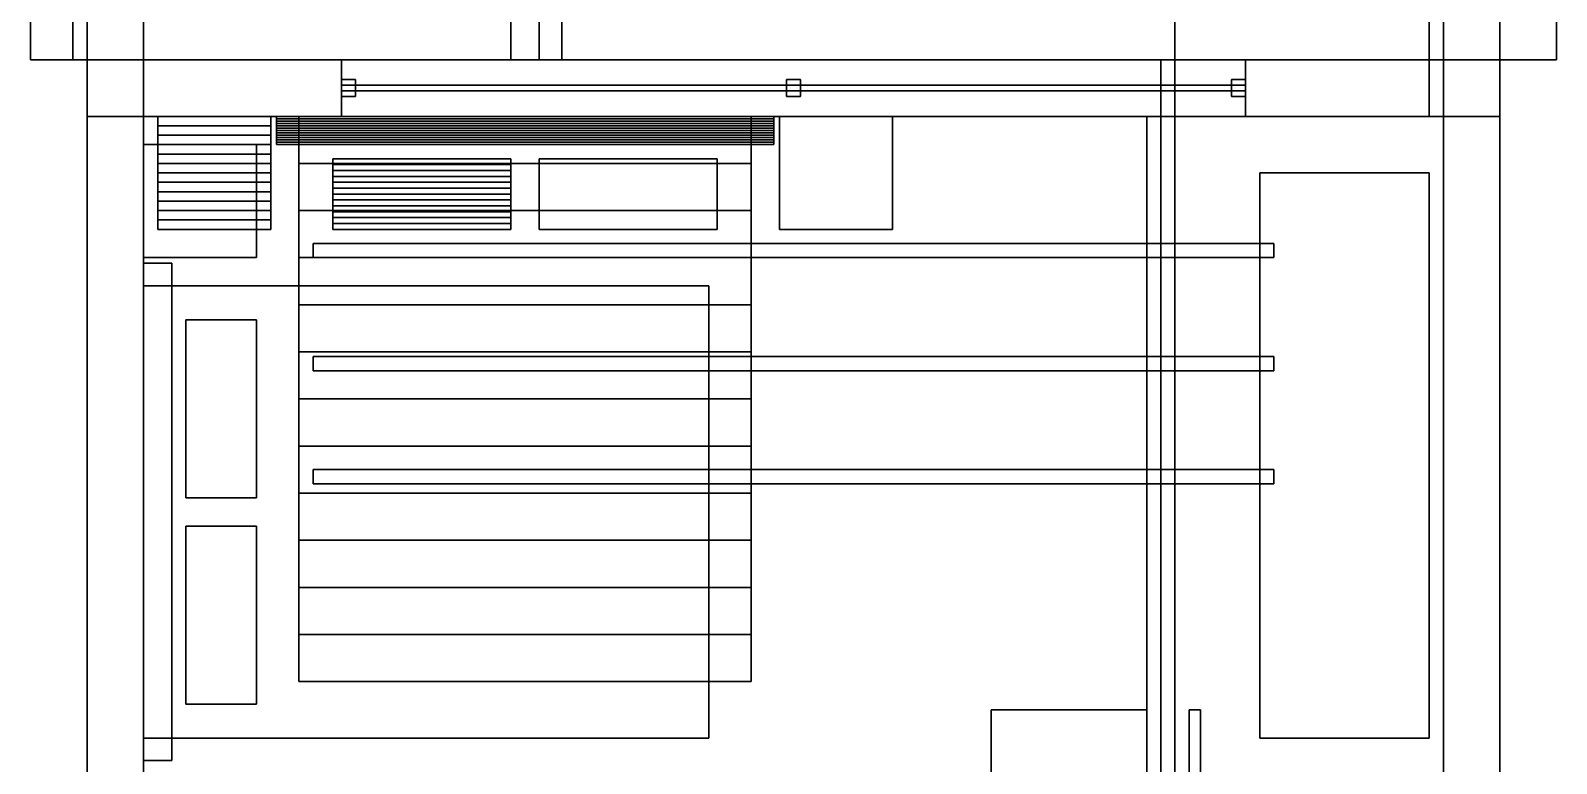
# Model space of a CAD drawing. Header units: millimetres. Extents: x -200 to 5200, y -250 to 30000.
# Drawn here: x -200 to 5200, y 23510 to 26104 of the extents above; entities that cross this region are included whole.
import ezdxf

# ---------------------------------------------------------------- set-up
doc = ezdxf.new("R2010")
doc.units = ezdxf.units.MM
for name, color, linetype in [('DOOR', 34, 'CONTINUOUS'), ('FLOOR', 9, 'CONTINUOUS'), ('FRAME', 250, 'CONTINUOUS'), ('FURN', 42, 'CONTINUOUS'), ('GLASS', 151, 'CONTINUOUS'), ('SITE', 92, 'CONTINUOUS'), ('SLAB', 252, 'CONTINUOUS'), ('STONE', 8, 'CONTINUOUS'), ('WALL', 7, 'CONTINUOUS')]:
    doc.layers.add(name, color=color, linetype=linetype)

msp = doc.modelspace()

# ---------------------------------------------------------------- linework, layer by layer
at = {"layer": 'DOOR'}
for points in [[(3900, 22900, 4050), (3940, 22900, 4050), (3940, 23700, 4050), (3900, 23700, 4050)], [(3900, 22900, 6150), (3940, 22900, 6150), (3940, 23700, 6150), (3900, 23700, 6150)], [(3900, 23700, 4050), (3940, 23700, 4050), (3940, 23700, 6150), (3900, 23700, 6150)], [(3900, 22900, 4050), (3900, 23700, 4050), (3900, 23700, 6150), (3900, 22900, 6150)], [(3940, 22900, 4050), (3940, 23700, 4050), (3940, 23700, 6150), (3940, 22900, 6150)]]:
    msp.add_3dface(points, dxfattribs=at)
at = {"layer": 'FLOOR', "color": 131}
msp.add_3dface([(0, 26000, 455), (1600, 26000, 455), (1600, 29800, 455), (0, 29800, 455)], dxfattribs=at)
at = {"layer": 'FLOOR', "color": 151}
for points in [[(0, 21400, 455), (3800, 21400, 455), (3800, 26000, 455), (0, 26000, 455)], [(0, 22900, 4055), (5000, 22900, 4055), (5000, 26000, 4055), (0, 26000, 4055)]]:
    msp.add_3dface(points, dxfattribs=at)
at = {"layer": 'FLOOR', "color": 91}
msp.add_3dface([(0, 21800, 7355), (5000, 21800, 7355), (5000, 26000, 7355), (0, 26000, 7355)], dxfattribs=at)
at = {"layer": 'FLOOR', "color": 254}
msp.add_3dface([(3800, 21400, 455), (5000, 21400, 455), (5000, 26000, 455), (3800, 26000, 455)], dxfattribs=at)
at = {"layer": 'FRAME'}
for points in [[(900, 25870, 4650), (950, 25870, 4650), (950, 25930, 4650), (900, 25930, 4650)], [(900, 25870, 6450), (950, 25870, 6450), (950, 25930, 6450), (900, 25930, 6450)], [(900, 25930, 4650), (950, 25930, 4650), (950, 25930, 6450), (900, 25930, 6450)], [(900, 25870, 4650), (900, 25930, 4650), (900, 25930, 6450), (900, 25870, 6450)], [(950, 25870, 4650), (950, 25930, 4650), (950, 25930, 6450), (950, 25870, 6450)], [(2475, 25870, 4650), (2525, 25870, 4650), (2525, 25930, 4650), (2475, 25930, 4650)], [(2475, 25870, 6450), (2525, 25870, 6450), (2525, 25930, 6450), (2475, 25930, 6450)], [(2475, 25930, 4650), (2525, 25930, 4650), (2525, 25930, 6450), (2475, 25930, 6450)], [(2475, 25870, 4650), (2475, 25930, 4650), (2475, 25930, 6450), (2475, 25870, 6450)], [(2525, 25870, 4650), (2525, 25930, 4650), (2525, 25930, 6450), (2525, 25870, 6450)], [(4050, 25870, 4650), (4100, 25870, 4650), (4100, 25930, 4650), (4050, 25930, 4650)], [(4050, 25870, 6450), (4100, 25870, 6450), (4100, 25930, 6450), (4050, 25930, 6450)], [(4050, 25930, 4650), (4100, 25930, 4650), (4100, 25930, 6450), (4050, 25930, 6450)], [(4050, 25870, 4650), (4050, 25930, 4650), (4050, 25930, 6450), (4050, 25870, 6450)], [(4100, 25870, 4650), (4100, 25930, 4650), (4100, 25930, 6450), (4100, 25870, 6450)], [(900, 25870, 4650), (950, 25870, 4650), (950, 25870, 6450), (900, 25870, 6450)], [(2475, 25870, 4650), (2525, 25870, 4650), (2525, 25870, 6450), (2475, 25870, 6450)], [(4050, 25870, 4650), (4100, 25870, 4650), (4100, 25870, 6450), (4050, 25870, 6450)]]:
    msp.add_3dface(points, dxfattribs=at)
at = {"layer": 'FURN', "color": 9}
for points in [[(250, 25400, 450), (250, 25800, 450), (250, 25800, 950)], [(250, 25400, 450), (250, 25800, 950), (250, 25766.7, 950)], [(250, 25400, 450), (250, 25800, 450), (650, 25800, 450), (650, 25400, 450)], [(250, 25800, 450), (250, 25800, 950), (650, 25800, 950), (650, 25800, 450)], [(250, 25800, 950), (250, 25766.7, 950), (650, 25766.7, 950), (650, 25800, 950)], [(250, 25400, 450), (250, 25766.7, 950), (250, 25733.3, 950)], [(250, 25766.7, 950), (250, 25733.3, 950), (650, 25733.3, 950), (650, 25766.7, 950)], [(650, 25400, 450), (650, 25800, 450), (650, 25800, 950)], [(650, 25400, 450), (650, 25800, 950), (650, 25766.7, 950)], [(650, 25400, 450), (650, 25766.7, 950), (650, 25733.3, 950)], [(750, 23800, 450), (750, 25800, 450), (750, 25800, 950)], [(750, 23800, 450), (750, 25800, 950), (750, 25633.3, 950)], [(750, 23800, 450), (750, 25800, 450), (2350, 25800, 450), (2350, 23800, 450)], [(750, 25800, 450), (750, 25800, 950), (2350, 25800, 950), (2350, 25800, 450)], [(750, 25800, 950), (750, 25633.3, 950), (2350, 25633.3, 950), (2350, 25800, 950)], [(2350, 23800, 450), (2350, 25800, 450), (2350, 25800, 950)], [(2350, 23800, 450), (2350, 25800, 950), (2350, 25633.3, 950)], [(2450, 25400, 450), (2850, 25400, 450), (2850, 25800, 450), (2450, 25800, 450)], [(2450, 25400, 950), (2850, 25400, 950), (2850, 25800, 950), (2450, 25800, 950)], [(2450, 25800, 450), (2850, 25800, 450), (2850, 25800, 950), (2450, 25800, 950)], [(2450, 25400, 450), (2450, 25800, 450), (2450, 25800, 950), (2450, 25400, 950)], [(2850, 25400, 450), (2850, 25800, 450), (2850, 25800, 950), (2850, 25400, 950)], [(250, 25400, 450), (250, 25733.3, 950), (250, 25700, 950)], [(250, 25733.3, 950), (250, 25700, 950), (650, 25700, 950), (650, 25733.3, 950)], [(650, 25400, 450), (650, 25733.3, 950), (650, 25700, 950)], [(200, 25300, 4050), (600, 25300, 4050), (600, 25700, 4050), (200, 25700, 4050)], [(200, 25300, 4550), (600, 25300, 4550), (600, 25700, 4550), (200, 25700, 4550)], [(200, 25700, 4050), (600, 25700, 4050), (600, 25700, 4550), (200, 25700, 4550)], [(200, 25300, 4050), (200, 25700, 4050), (200, 25700, 4550), (200, 25300, 4550)], [(250, 25400, 450), (250, 25700, 950), (250, 25666.7, 950)], [(250, 25700, 950), (250, 25666.7, 950), (650, 25666.7, 950), (650, 25700, 950)], [(250, 25400, 450), (250, 25666.7, 950), (250, 25633.3, 950)], [(250, 25666.7, 950), (250, 25633.3, 950), (650, 25633.3, 950), (650, 25666.7, 950)], [(600, 25300, 4050), (600, 25700, 4050), (600, 25700, 4550), (600, 25300, 4550)], [(650, 25400, 450), (650, 25700, 950), (650, 25666.7, 950)], [(650, 25400, 450), (650, 25666.7, 950), (650, 25633.3, 950)], [(870, 25400, 450), (870, 25650, 450), (870, 25650, 1110)], [(870, 25400, 450), (870, 25650, 1110), (870, 25629.2, 1110)], [(870, 25400, 450), (870, 25650, 450), (1500, 25650, 450), (1500, 25400, 450)], [(870, 25650, 450), (870, 25650, 1110), (1500, 25650, 1110), (1500, 25650, 450)], [(870, 25650, 1110), (870, 25629.2, 1110), (1500, 25629.2, 1110), (1500, 25650, 1110)], [(1500, 25400, 450), (1500, 25650, 450), (1500, 25650, 1110)], [(1500, 25400, 450), (1500, 25650, 1110), (1500, 25629.2, 1110)], [(1600, 25400, 450), (2230, 25400, 450), (2230, 25650, 450), (1600, 25650, 450)], [(1600, 25400, 1110), (2230, 25400, 1110), (2230, 25650, 1110), (1600, 25650, 1110)], [(1600, 25650, 450), (2230, 25650, 450), (2230, 25650, 1110), (1600, 25650, 1110)], [(1600, 25400, 450), (1600, 25650, 450), (1600, 25650, 1110), (1600, 25400, 1110)], [(2230, 25400, 450), (2230, 25650, 450), (2230, 25650, 1110), (2230, 25400, 1110)], [(250, 25400, 450), (250, 25633.3, 950), (250, 25600, 950)], [(250, 25633.3, 950), (250, 25600, 950), (650, 25600, 950), (650, 25633.3, 950)], [(250, 25400, 450), (250, 25600, 950), (250, 25566.7, 950)], [(250, 25600, 950), (250, 25566.7, 950), (650, 25566.7, 950), (650, 25600, 950)], [(650, 25400, 450), (650, 25633.3, 950), (650, 25600, 950)], [(650, 25400, 450), (650, 25600, 950), (650, 25566.7, 950)], [(750, 23800, 450), (750, 25633.3, 950), (750, 25466.7, 950)], [(750, 25633.3, 950), (750, 25466.7, 950), (2350, 25466.7, 950), (2350, 25633.3, 950)], [(870, 25400, 450), (870, 25629.2, 1110), (870, 25608.3, 1110)], [(870, 25629.2, 1110), (870, 25608.3, 1110), (1500, 25608.3, 1110), (1500, 25629.2, 1110)], [(870, 25400, 450), (870, 25608.3, 1110), (870, 25587.5, 1110)], [(870, 25608.3, 1110), (870, 25587.5, 1110), (1500, 25587.5, 1110), (1500, 25608.3, 1110)], [(1500, 25400, 450), (1500, 25629.2, 1110), (1500, 25608.3, 1110)], [(1500, 25400, 450), (1500, 25608.3, 1110), (1500, 25587.5, 1110)], [(2350, 23800, 450), (2350, 25633.3, 950), (2350, 25466.7, 950)], [(250, 25400, 450), (250, 25566.7, 950), (250, 25533.3, 950)], [(250, 25566.7, 950), (250, 25533.3, 950), (650, 25533.3, 950), (650, 25566.7, 950)], [(650, 25400, 450), (650, 25566.7, 950), (650, 25533.3, 950)], [(870, 25400, 450), (870, 25587.5, 1110), (870, 25566.7, 1110)], [(870, 25587.5, 1110), (870, 25566.7, 1110), (1500, 25566.7, 1110), (1500, 25587.5, 1110)], [(870, 25400, 450), (870, 25566.7, 1110), (870, 25545.8, 1110)], [(870, 25566.7, 1110), (870, 25545.8, 1110), (1500, 25545.8, 1110), (1500, 25566.7, 1110)], [(870, 25400, 450), (870, 25545.8, 1110), (870, 25525, 1110)], [(870, 25545.8, 1110), (870, 25525, 1110), (1500, 25525, 1110), (1500, 25545.8, 1110)], [(1500, 25400, 450), (1500, 25587.5, 1110), (1500, 25566.7, 1110)], [(1500, 25400, 450), (1500, 25566.7, 1110), (1500, 25545.8, 1110)], [(1500, 25400, 450), (1500, 25545.8, 1110), (1500, 25525, 1110)], [(250, 25400, 450), (250, 25533.3, 950), (250, 25500, 950)], [(250, 25533.3, 950), (250, 25500, 950), (650, 25500, 950), (650, 25533.3, 950)], [(250, 25400, 450), (250, 25500, 950), (250, 25466.7, 950)], [(250, 25500, 950), (250, 25466.7, 950), (650, 25466.7, 950), (650, 25500, 950)], [(650, 25400, 450), (650, 25533.3, 950), (650, 25500, 950)], [(650, 25400, 450), (650, 25500, 950), (650, 25466.7, 950)], [(870, 25400, 450), (870, 25525, 1110), (870, 25504.2, 1110)], [(870, 25525, 1110), (870, 25504.2, 1110), (1500, 25504.2, 1110), (1500, 25525, 1110)], [(870, 25400, 450), (870, 25504.2, 1110), (870, 25483.3, 1110)], [(870, 25504.2, 1110), (870, 25483.3, 1110), (1500, 25483.3, 1110), (1500, 25504.2, 1110)], [(1500, 25400, 450), (1500, 25525, 1110), (1500, 25504.2, 1110)], [(1500, 25400, 450), (1500, 25504.2, 1110), (1500, 25483.3, 1110)], [(250, 25400, 450), (250, 25466.7, 950), (250, 25433.3, 950)], [(250, 25466.7, 950), (250, 25433.3, 950), (650, 25433.3, 950), (650, 25466.7, 950)], [(650, 25400, 450), (650, 25466.7, 950), (650, 25433.3, 950)], [(750, 23800, 450), (750, 25466.7, 950), (750, 25300, 950)], [(750, 25466.7, 950), (750, 25300, 950), (2350, 25300, 950), (2350, 25466.7, 950)], [(870, 25400, 450), (870, 25483.3, 1110), (870, 25462.5, 1110)], [(870, 25483.3, 1110), (870, 25462.5, 1110), (1500, 25462.5, 1110), (1500, 25483.3, 1110)], [(870, 25400, 450), (870, 25462.5, 1110), (870, 25441.7, 1110)], [(870, 25462.5, 1110), (870, 25441.7, 1110), (1500, 25441.7, 1110), (1500, 25462.5, 1110)], [(870, 25400, 450), (870, 25441.7, 1110), (870, 25420.8, 1110)], [(870, 25441.7, 1110), (870, 25420.8, 1110), (1500, 25420.8, 1110), (1500, 25441.7, 1110)], [(1500, 25400, 450), (1500, 25483.3, 1110), (1500, 25462.5, 1110)], [(1500, 25400, 450), (1500, 25462.5, 1110), (1500, 25441.7, 1110)], [(1500, 25400, 450), (1500, 25441.7, 1110), (1500, 25420.8, 1110)], [(2350, 23800, 450), (2350, 25466.7, 950), (2350, 25300, 950)], [(250, 25400, 450), (250, 25433.3, 950), (250, 25400, 950)], [(250, 25433.3, 950), (250, 25400, 950), (650, 25400, 950), (650, 25433.3, 950)], [(250, 25400, 950), (250, 25400, 450), (650, 25400, 450), (650, 25400, 950)], [(650, 25400, 450), (650, 25433.3, 950), (650, 25400, 950)], [(870, 25400, 450), (870, 25420.8, 1110), (870, 25400, 1110)], [(870, 25420.8, 1110), (870, 25400, 1110), (1500, 25400, 1110), (1500, 25420.8, 1110)], [(870, 25400, 1110), (870, 25400, 450), (1500, 25400, 450), (1500, 25400, 1110)], [(1500, 25400, 450), (1500, 25420.8, 1110), (1500, 25400, 1110)], [(1600, 25400, 450), (2230, 25400, 450), (2230, 25400, 1110), (1600, 25400, 1110)], [(2450, 25400, 450), (2850, 25400, 450), (2850, 25400, 950), (2450, 25400, 950)], [(200, 25300, 4050), (600, 25300, 4050), (600, 25300, 4550), (200, 25300, 4550)], [(750, 23800, 450), (750, 25300, 950), (750, 25133.3, 950)], [(750, 25300, 950), (750, 25133.3, 950), (2350, 25133.3, 950), (2350, 25300, 950)], [(2350, 23800, 450), (2350, 25300, 950), (2350, 25133.3, 950)], [(200, 23600, 4050), (2200, 23600, 4050), (2200, 25200, 4050), (200, 25200, 4050)], [(200, 23600, 4550), (2200, 23600, 4550), (2200, 25200, 4550), (200, 25200, 4550)], [(200, 25200, 4050), (2200, 25200, 4050), (2200, 25200, 4550), (200, 25200, 4550)], [(200, 23600, 4050), (200, 25200, 4050), (200, 25200, 4550), (200, 23600, 4550)], [(2200, 23600, 4050), (2200, 25200, 4050), (2200, 25200, 4550), (2200, 23600, 4550)], [(750, 23800, 450), (750, 25133.3, 950), (750, 24966.7, 950)], [(750, 25133.3, 950), (750, 24966.7, 950), (2350, 24966.7, 950), (2350, 25133.3, 950)], [(2350, 23800, 450), (2350, 25133.3, 950), (2350, 24966.7, 950)], [(350, 24450, 4050), (600, 24450, 4050), (600, 25080, 4050), (350, 25080, 4050)], [(350, 24450, 4710), (600, 24450, 4710), (600, 25080, 4710), (350, 25080, 4710)], [(350, 25080, 4050), (600, 25080, 4050), (600, 25080, 4710), (350, 25080, 4710)], [(350, 24450, 4050), (350, 25080, 4050), (350, 25080, 4710), (350, 24450, 4710)], [(600, 24450, 4050), (600, 25080, 4050), (600, 25080, 4710), (600, 24450, 4710)], [(750, 23800, 450), (750, 24966.7, 950), (750, 24800, 950)], [(750, 24966.7, 950), (750, 24800, 950), (2350, 24800, 950), (2350, 24966.7, 950)], [(2350, 23800, 450), (2350, 24966.7, 950), (2350, 24800, 950)], [(750, 23800, 450), (750, 24800, 950), (750, 24633.3, 950)], [(750, 24800, 950), (750, 24633.3, 950), (2350, 24633.3, 950), (2350, 24800, 950)], [(2350, 23800, 450), (2350, 24800, 950), (2350, 24633.3, 950)], [(750, 23800, 450), (750, 24633.3, 950), (750, 24466.7, 950)], [(750, 24633.3, 950), (750, 24466.7, 950), (2350, 24466.7, 950), (2350, 24633.3, 950)], [(2350, 23800, 450), (2350, 24633.3, 950), (2350, 24466.7, 950)], [(750, 23800, 450), (750, 24466.7, 950), (750, 24300, 950)], [(750, 24466.7, 950), (750, 24300, 950), (2350, 24300, 950), (2350, 24466.7, 950)], [(2350, 23800, 450), (2350, 24466.7, 950), (2350, 24300, 950)], [(350, 24450, 4050), (600, 24450, 4050), (600, 24450, 4710), (350, 24450, 4710)], [(350, 23720, 4050), (600, 23720, 4050), (600, 24350, 4050), (350, 24350, 4050)], [(350, 23720, 4710), (600, 23720, 4710), (600, 24350, 4710), (350, 24350, 4710)], [(350, 24350, 4050), (600, 24350, 4050), (600, 24350, 4710), (350, 24350, 4710)], [(350, 23720, 4050), (350, 24350, 4050), (350, 24350, 4710), (350, 23720, 4710)], [(600, 23720, 4050), (600, 24350, 4050), (600, 24350, 4710), (600, 23720, 4710)], [(750, 23800, 450), (750, 24300, 950), (750, 24133.3, 950)], [(750, 24300, 950), (750, 24133.3, 950), (2350, 24133.3, 950), (2350, 24300, 950)], [(2350, 23800, 450), (2350, 24300, 950), (2350, 24133.3, 950)], [(750, 23800, 450), (750, 24133.3, 950), (750, 23966.7, 950)], [(750, 24133.3, 950), (750, 23966.7, 950), (2350, 23966.7, 950), (2350, 24133.3, 950)], [(2350, 23800, 450), (2350, 24133.3, 950), (2350, 23966.7, 950)], [(750, 23800, 450), (750, 23966.7, 950), (750, 23800, 950)], [(750, 23966.7, 950), (750, 23800, 950), (2350, 23800, 950), (2350, 23966.7, 950)], [(2350, 23800, 450), (2350, 23966.7, 950), (2350, 23800, 950)], [(750, 23800, 950), (750, 23800, 450), (2350, 23800, 450), (2350, 23800, 950)], [(350, 23720, 4050), (600, 23720, 4050), (600, 23720, 4710), (350, 23720, 4710)], [(200, 23600, 4050), (2200, 23600, 4050), (2200, 23600, 4550), (200, 23600, 4550)]]:
    msp.add_3dface(points, dxfattribs=at)
at = {"layer": 'FURN', "color": 42}
for points in [[(670, 25700, 450), (670, 25800, 450), (670, 25800, 1550)], [(670, 25700, 450), (670, 25800, 1550), (670, 25791.7, 1550)], [(670, 25700, 450), (670, 25800, 450), (2430, 25800, 450), (2430, 25700, 450)], [(670, 25800, 450), (670, 25800, 1550), (2430, 25800, 1550), (2430, 25800, 450)], [(670, 25800, 1550), (670, 25791.7, 1550), (2430, 25791.7, 1550), (2430, 25800, 1550)], [(670, 25700, 450), (670, 25791.7, 1550), (670, 25783.3, 1550)], [(670, 25791.7, 1550), (670, 25783.3, 1550), (2430, 25783.3, 1550), (2430, 25791.7, 1550)], [(670, 25700, 450), (670, 25783.3, 1550), (670, 25775, 1550)], [(670, 25783.3, 1550), (670, 25775, 1550), (2430, 25775, 1550), (2430, 25783.3, 1550)], [(670, 25700, 450), (670, 25775, 1550), (670, 25766.7, 1550)], [(670, 25775, 1550), (670, 25766.7, 1550), (2430, 25766.7, 1550), (2430, 25775, 1550)], [(670, 25700, 450), (670, 25766.7, 1550), (670, 25758.3, 1550)], [(670, 25766.7, 1550), (670, 25758.3, 1550), (2430, 25758.3, 1550), (2430, 25766.7, 1550)], [(670, 25700, 450), (670, 25758.3, 1550), (670, 25750, 1550)], [(670, 25758.3, 1550), (670, 25750, 1550), (2430, 25750, 1550), (2430, 25758.3, 1550)], [(2430, 25700, 450), (2430, 25800, 450), (2430, 25800, 1550)], [(2430, 25700, 450), (2430, 25800, 1550), (2430, 25791.7, 1550)], [(2430, 25700, 450), (2430, 25791.7, 1550), (2430, 25783.3, 1550)], [(2430, 25700, 450), (2430, 25783.3, 1550), (2430, 25775, 1550)], [(2430, 25700, 450), (2430, 25775, 1550), (2430, 25766.7, 1550)], [(2430, 25700, 450), (2430, 25766.7, 1550), (2430, 25758.3, 1550)], [(2430, 25700, 450), (2430, 25758.3, 1550), (2430, 25750, 1550)], [(670, 25700, 450), (670, 25750, 1550), (670, 25741.7, 1550)], [(670, 25750, 1550), (670, 25741.7, 1550), (2430, 25741.7, 1550), (2430, 25750, 1550)], [(670, 25700, 450), (670, 25741.7, 1550), (670, 25733.3, 1550)], [(670, 25741.7, 1550), (670, 25733.3, 1550), (2430, 25733.3, 1550), (2430, 25741.7, 1550)], [(670, 25700, 450), (670, 25733.3, 1550), (670, 25725, 1550)], [(670, 25733.3, 1550), (670, 25725, 1550), (2430, 25725, 1550), (2430, 25733.3, 1550)], [(670, 25700, 450), (670, 25725, 1550), (670, 25716.7, 1550)], [(670, 25725, 1550), (670, 25716.7, 1550), (2430, 25716.7, 1550), (2430, 25725, 1550)], [(670, 25700, 450), (670, 25716.7, 1550), (670, 25708.3, 1550)], [(670, 25716.7, 1550), (670, 25708.3, 1550), (2430, 25708.3, 1550), (2430, 25716.7, 1550)], [(670, 25700, 450), (670, 25708.3, 1550), (670, 25700, 1550)], [(670, 25708.3, 1550), (670, 25700, 1550), (2430, 25700, 1550), (2430, 25708.3, 1550)], [(2430, 25700, 450), (2430, 25750, 1550), (2430, 25741.7, 1550)], [(2430, 25700, 450), (2430, 25741.7, 1550), (2430, 25733.3, 1550)], [(2430, 25700, 450), (2430, 25733.3, 1550), (2430, 25725, 1550)], [(2430, 25700, 450), (2430, 25725, 1550), (2430, 25716.7, 1550)], [(2430, 25700, 450), (2430, 25716.7, 1550), (2430, 25708.3, 1550)], [(2430, 25700, 450), (2430, 25708.3, 1550), (2430, 25700, 1550)], [(670, 25700, 1550), (670, 25700, 450), (2430, 25700, 450), (2430, 25700, 1550)], [(4150, 23600, 4050), (4750, 23600, 4050), (4750, 25600, 4050), (4150, 25600, 4050)], [(4150, 23600, 6250), (4750, 23600, 6250), (4750, 25600, 6250), (4150, 25600, 6250)], [(4150, 25600, 4050), (4750, 25600, 4050), (4750, 25600, 6250), (4150, 25600, 6250)], [(4150, 23600, 4050), (4150, 25600, 4050), (4150, 25600, 6250), (4150, 23600, 6250)], [(4750, 23600, 4050), (4750, 25600, 4050), (4750, 25600, 6250), (4750, 23600, 6250)], [(800, 25300, 7350), (4200, 25300, 7350), (4200, 25350, 7350), (800, 25350, 7350)], [(800, 25300, 8950), (4200, 25300, 8950), (4200, 25350, 8950), (800, 25350, 8950)], [(800, 25350, 7350), (4200, 25350, 7350), (4200, 25350, 8950), (800, 25350, 8950)], [(800, 25300, 7350), (800, 25350, 7350), (800, 25350, 8950), (800, 25300, 8950)], [(4200, 25300, 7350), (4200, 25350, 7350), (4200, 25350, 8950), (4200, 25300, 8950)], [(200, 23520, 4050), (300, 23520, 4050), (300, 25280, 4050), (200, 25280, 4050)], [(200, 23520, 5150), (300, 23520, 5150), (300, 25280, 5150), (200, 25280, 5150)], [(200, 25280, 4050), (300, 25280, 4050), (300, 25280, 5150), (200, 25280, 5150)], [(200, 23520, 4050), (200, 25280, 4050), (200, 25280, 5150), (200, 23520, 5150)], [(300, 23520, 4050), (300, 25280, 4050), (300, 25280, 5150), (300, 23520, 5150)], [(800, 25300, 7350), (4200, 25300, 7350), (4200, 25300, 8950), (800, 25300, 8950)], [(800, 24900, 7350), (4200, 24900, 7350), (4200, 24950, 7350), (800, 24950, 7350)], [(800, 24900, 8950), (4200, 24900, 8950), (4200, 24950, 8950), (800, 24950, 8950)], [(800, 24950, 7350), (4200, 24950, 7350), (4200, 24950, 8950), (800, 24950, 8950)], [(800, 24900, 7350), (800, 24950, 7350), (800, 24950, 8950), (800, 24900, 8950)], [(4200, 24900, 7350), (4200, 24950, 7350), (4200, 24950, 8950), (4200, 24900, 8950)], [(800, 24900, 7350), (4200, 24900, 7350), (4200, 24900, 8950), (800, 24900, 8950)], [(800, 24500, 7350), (4200, 24500, 7350), (4200, 24550, 7350), (800, 24550, 7350)], [(800, 24500, 8950), (4200, 24500, 8950), (4200, 24550, 8950), (800, 24550, 8950)], [(800, 24550, 7350), (4200, 24550, 7350), (4200, 24550, 8950), (800, 24550, 8950)], [(800, 24500, 7350), (800, 24550, 7350), (800, 24550, 8950), (800, 24500, 8950)], [(4200, 24500, 7350), (4200, 24550, 7350), (4200, 24550, 8950), (4200, 24500, 8950)], [(800, 24500, 7350), (4200, 24500, 7350), (4200, 24500, 8950), (800, 24500, 8950)], [(3200, 22600, 450), (3750, 22600, 450), (3750, 23700, 450), (3200, 23700, 450)], [(3200, 22600, 1200), (3750, 22600, 1200), (3750, 23700, 1200), (3200, 23700, 1200)], [(3200, 23700, 450), (3750, 23700, 450), (3750, 23700, 1200), (3200, 23700, 1200)], [(3200, 22600, 450), (3200, 23700, 450), (3200, 23700, 1200), (3200, 22600, 1200)], [(3750, 22600, 450), (3750, 23700, 450), (3750, 23700, 1200), (3750, 22600, 1200)], [(4150, 23600, 4050), (4750, 23600, 4050), (4750, 23600, 6250), (4150, 23600, 6250)], [(200, 23520, 4050), (300, 23520, 4050), (300, 23520, 5150), (200, 23520, 5150)]]:
    msp.add_3dface(points, dxfattribs=at)
at = {"layer": 'GLASS'}
for points in [[(1600, 26000, 2950), (4800, 26000, 2950), (4800, 27400, 2950), (1600, 27400, 2950)], [(1600, 26000, 2970), (4800, 26000, 2970), (4800, 27400, 2970), (1600, 27400, 2970)], [(1600, 26000, 2950), (1600, 27400, 2950), (1600, 27400, 2970), (1600, 26000, 2970)], [(4800, 26000, 2950), (4800, 27400, 2950), (4800, 27400, 2970), (4800, 26000, 2970)], [(1600, 26000, 2950), (4800, 26000, 2950), (4800, 26000, 2970), (1600, 26000, 2970)], [(900, 25890, 4650), (4100, 25890, 4650), (4100, 25910, 4650), (900, 25910, 4650)], [(900, 25890, 6450), (4100, 25890, 6450), (4100, 25910, 6450), (900, 25910, 6450)], [(900, 25910, 4650), (4100, 25910, 4650), (4100, 25910, 6450), (900, 25910, 6450)], [(900, 25890, 4650), (900, 25910, 4650), (900, 25910, 6450), (900, 25890, 6450)], [(900, 25890, 4650), (4100, 25890, 4650), (4100, 25890, 6450), (900, 25890, 6450)], [(4100, 25890, 4650), (4100, 25910, 4650), (4100, 25910, 6450), (4100, 25890, 6450)]]:
    msp.add_3dface(points, dxfattribs=at)
at = {"layer": 'SITE'}
msp.add_3dface([(0, 0), (5000, 0), (5000, 30000), (0, 30000)], dxfattribs=at)
at = {"layer": 'SLAB'}
for points in [[(-50, 26000, 3050), (1680, 26000, 3050), (1680, 29850, 3050), (-50, 29850, 3050)], [(-50, 26000, 3230), (1680, 26000, 3230), (1680, 29850, 3230), (-50, 29850, 3230)], [(-50, 26000, 3050), (-50, 29850, 3050), (-50, 29850, 3230), (-50, 26000, 3230)], [(1680, 26000, 3050), (1680, 29850, 3050), (1680, 29850, 3230), (1680, 26000, 3230)], [(-50, 26000, 3050), (1680, 26000, 3050), (1680, 26000, 3230), (-50, 26000, 3230)], [(0, 17900, 3850), (5000, 17900, 3850), (5000, 26000, 3850), (0, 26000, 3850)], [(0, 17900, 4050), (5000, 17900, 4050), (5000, 26000, 4050), (0, 26000, 4050)], [(0, 26000, 3850), (5000, 26000, 3850), (5000, 26000, 4050), (0, 26000, 4050)], [(0, 17900, 3850), (0, 26000, 3850), (0, 26000, 4050), (0, 17900, 4050)], [(0, 18940, 7150), (5000, 18940, 7150), (5000, 26000, 7150), (0, 26000, 7150)], [(0, 18940, 7350), (5000, 18940, 7350), (5000, 26000, 7350), (0, 26000, 7350)], [(0, 26000, 7150), (5000, 26000, 7150), (5000, 26000, 7350), (0, 26000, 7350)], [(0, 18940, 7150), (0, 26000, 7150), (0, 26000, 7350), (0, 18940, 7350)], [(5000, 17900, 3850), (5000, 26000, 3850), (5000, 26000, 4050), (5000, 17900, 4050)], [(5000, 18940, 7150), (5000, 26000, 7150), (5000, 26000, 7350), (5000, 18940, 7350)]]:
    msp.add_3dface(points, dxfattribs=at)
at = {"layer": 'STONE'}
for points in [[(0, 26000), (1600, 26000), (1600, 29800), (0, 29800)], [(0, 26000, 450), (1600, 26000, 450), (1600, 29800, 450), (0, 29800, 450)], [(0, 26000), (0, 29800), (0, 29800, 450), (0, 26000, 450)], [(1600, 26000), (1600, 29800), (1600, 29800, 450), (1600, 26000, 450)], [(3850, 26000), (4750, 26000), (4750, 26600), (3850, 26600)], [(3850, 26000, 300), (4750, 26000, 300), (4750, 26600, 300), (3850, 26600, 300)], [(3850, 26000), (3850, 26600), (3850, 26600, 300), (3850, 26000, 300)], [(4750, 26000), (4750, 26600), (4750, 26600, 300), (4750, 26000, 300)], [(0, 8000), (5000, 8000), (5000, 26000), (0, 26000)], [(0, 8000, 450), (5000, 8000, 450), (5000, 26000, 450), (0, 26000, 450)], [(0, 26000), (5000, 26000), (5000, 26000, 450), (0, 26000, 450)], [(0, 8000), (0, 26000), (0, 26000, 450), (0, 8000, 450)], [(0, 26000), (1600, 26000), (1600, 26000, 450), (0, 26000, 450)], [(3850, 26000), (4750, 26000), (4750, 26000, 300), (3850, 26000, 300)], [(5000, 8000), (5000, 26000), (5000, 26000, 450), (5000, 8000, 450)]]:
    msp.add_3dface(points, dxfattribs=at)
at = {"layer": 'WALL'}
for points in [[(-200, 26000), (0, 26000), (0, 29800), (-200, 29800)], [(-200, 26000, 2400), (0, 26000, 2400), (0, 29800, 2400), (-200, 29800, 2400)], [(-200, 26000), (-200, 29800), (-200, 29800, 2400), (-200, 26000, 2400)], [(0, 26000), (0, 29800), (0, 29800, 2400), (0, 26000, 2400)], [(0, 26000, 450), (200, 26000, 450), (200, 29800, 450), (0, 29800, 450)], [(0, 26000, 3050), (200, 26000, 3050), (200, 29800, 3050), (0, 29800, 3050)], [(0, 26000, 450), (0, 29800, 450), (0, 29800, 3050), (0, 26000, 3050)], [(200, 26000, 450), (200, 29800, 450), (200, 29800, 3050), (200, 26000, 3050)], [(5000, 26000), (5200, 26000), (5200, 29800), (5000, 29800)], [(5000, 26000, 2400), (5200, 26000, 2400), (5200, 29800, 2400), (5000, 29800, 2400)], [(5000, 26000), (5000, 29800), (5000, 29800, 2400), (5000, 26000, 2400)], [(5200, 26000), (5200, 29800), (5200, 29800, 2400), (5200, 26000, 2400)], [(1500, 26000, 450), (1600, 26000, 450), (1600, 26400, 450), (1500, 26400, 450)], [(1500, 26000, 3050), (1600, 26000, 3050), (1600, 26400, 3050), (1500, 26400, 3050)], [(1500, 26000, 450), (1500, 26400, 450), (1500, 26400, 3050), (1500, 26000, 3050)], [(1600, 26000, 450), (1600, 26400, 450), (1600, 26400, 3050), (1600, 26000, 3050)], [(-200, 26000), (0, 26000), (0, 26000, 2400), (-200, 26000, 2400)], [(0, 8000, 450), (200, 8000, 450), (200, 26000, 450), (0, 26000, 450)], [(0, 8000, 7150), (200, 8000, 7150), (200, 26000, 7150), (0, 26000, 7150)], [(0, 26000, 450), (200, 26000, 450), (200, 26000, 7150), (0, 26000, 7150)], [(0, 8000, 450), (0, 26000, 450), (0, 26000, 7150), (0, 8000, 7150)], [(0, 25800, 7350), (5000, 25800, 7350), (5000, 26000, 7350), (0, 26000, 7350)], [(0, 25800, 8450), (5000, 25800, 8450), (5000, 26000, 8450), (0, 26000, 8450)], [(0, 26000, 7350), (5000, 26000, 7350), (5000, 26000, 8450), (0, 26000, 8450)], [(0, 25800, 7350), (0, 26000, 7350), (0, 26000, 8450), (0, 25800, 8450)], [(0, 21800, 7350), (200, 21800, 7350), (200, 26000, 7350), (0, 26000, 7350)], [(0, 21800, 8450), (200, 21800, 8450), (200, 26000, 8450), (0, 26000, 8450)], [(0, 26000, 7350), (200, 26000, 7350), (200, 26000, 8450), (0, 26000, 8450)], [(0, 21800, 7350), (0, 26000, 7350), (0, 26000, 8450), (0, 21800, 8450)], [(0, 26000, 450), (200, 26000, 450), (200, 26000, 3050), (0, 26000, 3050)], [(200, 8000, 450), (200, 26000, 450), (200, 26000, 7150), (200, 8000, 7150)], [(200, 25800, 450), (3850, 25800, 450), (3850, 26000, 450), (200, 26000, 450)], [(200, 25800, 3150), (3850, 25800, 3150), (3850, 26000, 3150), (200, 26000, 3150)], [(200, 26000, 450), (3850, 26000, 450), (3850, 26000, 3150), (200, 26000, 3150)], [(200, 25800, 450), (200, 26000, 450), (200, 26000, 3150), (200, 25800, 3150)], [(200, 25800, 3150), (4800, 25800, 3150), (4800, 26000, 3150), (200, 26000, 3150)], [(200, 25800, 4650), (4800, 25800, 4650), (4800, 26000, 4650), (200, 26000, 4650)], [(200, 26000, 3150), (4800, 26000, 3150), (4800, 26000, 4650), (200, 26000, 4650)], [(200, 25800, 3150), (200, 26000, 3150), (200, 26000, 4650), (200, 25800, 4650)], [(200, 25800, 6450), (4800, 25800, 6450), (4800, 26000, 6450), (200, 26000, 6450)], [(200, 25800, 7150), (4800, 25800, 7150), (4800, 26000, 7150), (200, 26000, 7150)], [(200, 26000, 6450), (4800, 26000, 6450), (4800, 26000, 7150), (200, 26000, 7150)], [(200, 25800, 6450), (200, 26000, 6450), (200, 26000, 7150), (200, 25800, 7150)], [(200, 25800, 4650), (900, 25800, 4650), (900, 26000, 4650), (200, 26000, 4650)], [(200, 25800, 6450), (900, 25800, 6450), (900, 26000, 6450), (200, 26000, 6450)], [(200, 26000, 4650), (900, 26000, 4650), (900, 26000, 6450), (200, 26000, 6450)], [(200, 25800, 4650), (200, 26000, 4650), (200, 26000, 6450), (200, 25800, 6450)], [(200, 21800, 7350), (200, 26000, 7350), (200, 26000, 8450), (200, 21800, 8450)], [(900, 25800, 4650), (900, 26000, 4650), (900, 26000, 6450), (900, 25800, 6450)], [(1500, 26000, 450), (1600, 26000, 450), (1600, 26000, 3050), (1500, 26000, 3050)], [(3850, 25800, 450), (3850, 26000, 450), (3850, 26000, 3150), (3850, 25800, 3150)], [(3850, 25800, 2650), (4750, 25800, 2650), (4750, 26000, 2650), (3850, 26000, 2650)], [(3850, 25800, 3150), (4750, 25800, 3150), (4750, 26000, 3150), (3850, 26000, 3150)], [(3850, 26000, 2650), (4750, 26000, 2650), (4750, 26000, 3150), (3850, 26000, 3150)], [(3850, 25800, 2650), (3850, 26000, 2650), (3850, 26000, 3150), (3850, 25800, 3150)], [(4100, 25800, 4650), (4800, 25800, 4650), (4800, 26000, 4650), (4100, 26000, 4650)], [(4100, 25800, 6450), (4800, 25800, 6450), (4800, 26000, 6450), (4100, 26000, 6450)], [(4100, 26000, 4650), (4800, 26000, 4650), (4800, 26000, 6450), (4100, 26000, 6450)], [(4100, 25800, 4650), (4100, 26000, 4650), (4100, 26000, 6450), (4100, 25800, 6450)], [(4750, 25800, 450), (4800, 25800, 450), (4800, 26000, 450), (4750, 26000, 450)], [(4750, 25800, 3150), (4800, 25800, 3150), (4800, 26000, 3150), (4750, 26000, 3150)], [(4750, 26000, 450), (4800, 26000, 450), (4800, 26000, 3150), (4750, 26000, 3150)], [(4750, 25800, 450), (4750, 26000, 450), (4750, 26000, 3150), (4750, 25800, 3150)], [(4750, 25800, 2650), (4750, 26000, 2650), (4750, 26000, 3150), (4750, 25800, 3150)], [(4800, 8000, 450), (5000, 8000, 450), (5000, 26000, 450), (4800, 26000, 450)], [(4800, 8000, 7150), (5000, 8000, 7150), (5000, 26000, 7150), (4800, 26000, 7150)], [(4800, 26000, 450), (5000, 26000, 450), (5000, 26000, 7150), (4800, 26000, 7150)], [(4800, 8000, 450), (4800, 26000, 450), (4800, 26000, 7150), (4800, 8000, 7150)], [(4800, 25800, 450), (4800, 26000, 450), (4800, 26000, 3150), (4800, 25800, 3150)], [(4800, 25800, 3150), (4800, 26000, 3150), (4800, 26000, 4650), (4800, 25800, 4650)], [(4800, 25800, 6450), (4800, 26000, 6450), (4800, 26000, 7150), (4800, 25800, 7150)], [(4800, 25800, 4650), (4800, 26000, 4650), (4800, 26000, 6450), (4800, 25800, 6450)], [(4800, 21800, 7350), (5000, 21800, 7350), (5000, 26000, 7350), (4800, 26000, 7350)], [(4800, 21800, 8450), (5000, 21800, 8450), (5000, 26000, 8450), (4800, 26000, 8450)], [(4800, 26000, 7350), (5000, 26000, 7350), (5000, 26000, 8450), (4800, 26000, 8450)], [(4800, 21800, 7350), (4800, 26000, 7350), (4800, 26000, 8450), (4800, 21800, 8450)], [(5000, 8000, 450), (5000, 26000, 450), (5000, 26000, 7150), (5000, 8000, 7150)], [(5000, 26000), (5200, 26000), (5200, 26000, 2400), (5000, 26000, 2400)], [(5000, 25800, 7350), (5000, 26000, 7350), (5000, 26000, 8450), (5000, 25800, 8450)], [(5000, 21800, 7350), (5000, 26000, 7350), (5000, 26000, 8450), (5000, 21800, 8450)], [(0, 25800, 7350), (5000, 25800, 7350), (5000, 25800, 8450), (0, 25800, 8450)], [(200, 25800, 450), (3850, 25800, 450), (3850, 25800, 3150), (200, 25800, 3150)], [(200, 25800, 3150), (4800, 25800, 3150), (4800, 25800, 4650), (200, 25800, 4650)], [(200, 25800, 6450), (4800, 25800, 6450), (4800, 25800, 7150), (200, 25800, 7150)], [(200, 25800, 4650), (900, 25800, 4650), (900, 25800, 6450), (200, 25800, 6450)], [(3750, 22400, 450), (3850, 22400, 450), (3850, 25800, 450), (3750, 25800, 450)], [(3750, 22400, 3850), (3850, 22400, 3850), (3850, 25800, 3850), (3750, 25800, 3850)], [(3750, 25800, 450), (3850, 25800, 450), (3850, 25800, 3850), (3750, 25800, 3850)], [(3750, 22400, 450), (3750, 25800, 450), (3750, 25800, 3850), (3750, 22400, 3850)], [(3850, 25800, 2650), (4750, 25800, 2650), (4750, 25800, 3150), (3850, 25800, 3150)], [(3850, 22400, 450), (3850, 25800, 450), (3850, 25800, 3850), (3850, 22400, 3850)], [(4100, 25800, 4650), (4800, 25800, 4650), (4800, 25800, 6450), (4100, 25800, 6450)], [(4750, 25800, 450), (4800, 25800, 450), (4800, 25800, 3150), (4750, 25800, 3150)]]:
    msp.add_3dface(points, dxfattribs=at)

doc.saveas('drawing.dxf')
